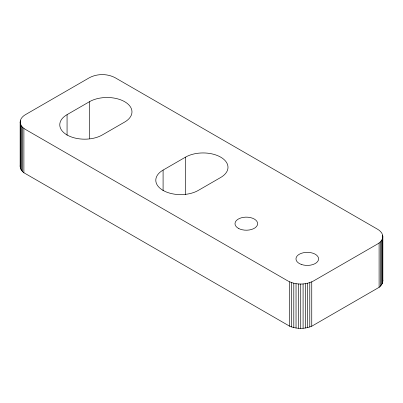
<?xml version="1.0" encoding="UTF-8"?>
<svg xmlns="http://www.w3.org/2000/svg" width="403" height="403" viewBox="0 0 403 403"><rect width="100%" height="100%" fill="white"/><g stroke="black" fill="none" stroke-linecap="round" stroke-linejoin="round"><path stroke-width="0.6" d="M20.15 122.038C20.21 118.749 22.775 116.195 25.454 114.643L89.471 77.683C97.294 73.573 107.253 73.573 115.077 77.683L377.546 229.221C380.225 230.768 382.79 233.322 382.85 236.611L382.85 280.962C382.815 283.576 381.117 285.808 379.107 287.329L311.751 326.218C304.794 329.105 296.658 329.105 289.702 326.218L23.893 172.751C21.883 171.235 20.185 169.003 20.15 166.389L20.15 122.038C20.21 125.323 22.775 127.877 25.454 129.428L287.923 280.962C295.747 285.077 305.706 285.077 313.529 280.962L377.546 244.001C380.225 242.455 382.79 239.901 382.85 236.611M20.15 166.389L20.306 165.023M67.064 114.643L89.471 101.707A24.895 14.372 0 0 1 124.678 101.707A24.895 14.372 0 0 1 124.678 122.038L102.271 134.97A24.895 14.372 0 0 1 67.064 134.97A24.895 14.372 0 0 1 67.064 114.643L67.064 135.257M163.089 170.086L185.496 157.15A24.895 14.372 0 0 1 220.703 157.15A24.895 14.372 0 0 1 220.703 177.476L198.301 190.412A24.895 14.372 0 0 1 163.089 190.412A24.895 14.372 0 0 1 163.089 170.086L163.089 190.7M382.694 279.601L382.85 280.962M382.694 235.246L382.694 282.327M382.235 239.317L382.235 283.672M381.47 240.611L381.47 284.966M380.422 241.84L380.422 286.19M379.107 242.974L379.107 287.329M311.751 281.863L311.751 326.218M309.781 282.624L309.781 326.979M307.655 283.228L307.655 327.584M305.414 283.667L305.414 328.022M303.091 283.934L303.091 328.289M300.729 284.024L300.729 328.38M298.361 283.934L298.361 328.289M296.039 283.667L296.039 328.022M293.797 283.228L293.797 327.584M291.671 282.624L291.671 326.979M289.702 281.863L289.702 326.218M185.496 157.15L185.496 194.629M89.471 101.707L89.471 138.567M23.893 128.401L23.893 172.751M22.578 127.262L22.578 171.618M21.53 126.038L21.53 170.388M20.765 124.744L20.765 169.094M20.306 120.673L20.306 167.754M301.63 264.539A11.314 6.534 0 0 0 318.607 258.882A11.314 6.534 0 0 0 301.63 253.22A11.314 6.534 0 0 0 301.63 264.539M238.309 228.294A11.314 6.534 0 0 0 257.245 225.368A11.314 6.534 0 0 0 243.382 217.363A11.314 6.534 0 0 0 238.309 228.294"/></g></svg>
